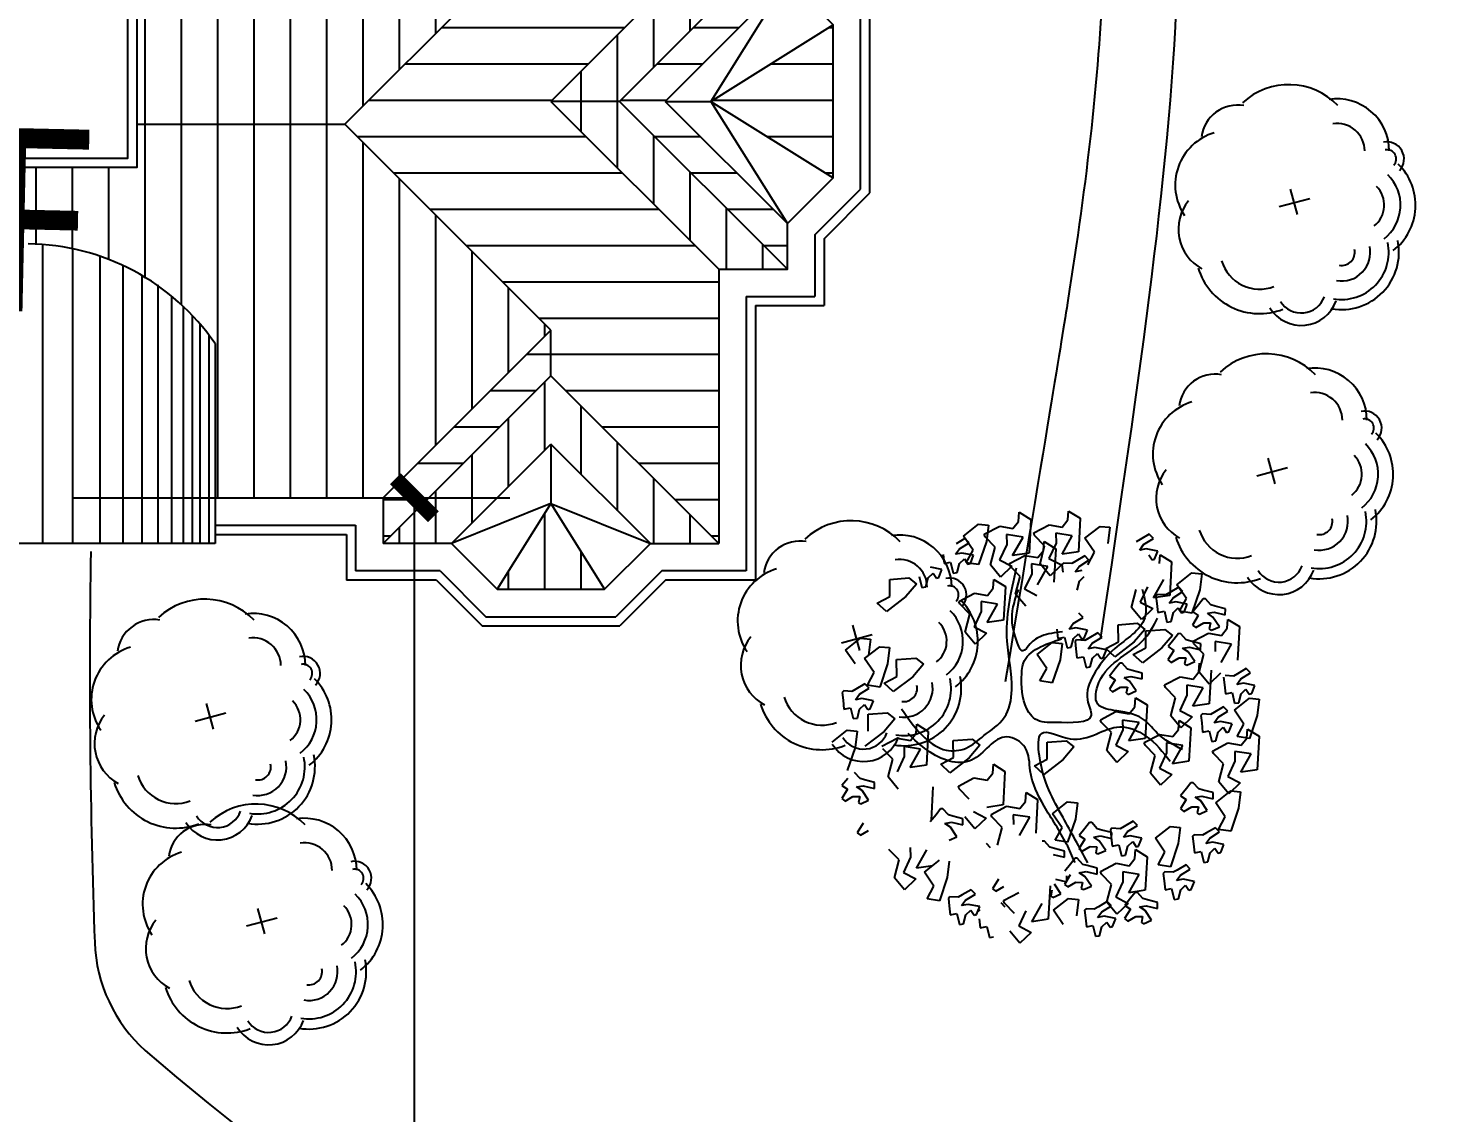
# Model space of a CAD drawing. Extents: x 225694 to 1397201, y -46174 to 794826.
# Drawn here: x 448213 to 466818, y 489736 to 503958 of the extents above; entities that cross this region are included whole.
import ezdxf
from ezdxf.enums import TextEntityAlignment as Align

# ---------------------------------------------------------------- set-up
doc = ezdxf.new("R2010")
doc.units = 0
doc.header["$LTSCALE"] = 0.5
doc.header["$MEASUREMENT"] = 0
for name, color, linetype in [('0-PD', 223, 'Continuous'), ('08-树', 73, 'Continuous'), ('KJ', 8, 'Continuous'), ('PUB_DIM', 3, 'Continuous'), ('ZJ', 7, 'Continuous'), ('屋顶', 135, 'Continuous'), ('树', 124, 'Continuous'), ('路', 40, 'Continuous')]:
    doc.layers.add(name, color=color, linetype=linetype)
doc.styles.add('DIM_FONT', font='SIMPLEX.shx', dxfattribs={"width": 0.8})
doc.styles.get("Standard").update_dxf_attribs({"font": 'rs.shx', "bigfont": 'hztxt.shx'})
doc.styles.add('等线体', font='')
doc.styles.get('等线体').set_extended_font_data('黑体')
doc.dimstyles.new('DIMN500', dxfattribs={"dimscale": 5, "dimtxt": 300, "dimasz": 100, "dimexe": 250, "dimexo": 300, "dimgap": 150, "dimtad": 1, "dimdec": 0, "dimzin": 0, "dimdsep": 46, "dimtxsty": 'DIM_FONT', "dimcen": 0.09, "dimclrt": 7, "dimazin": 2, "dimtfac": 1, "dimtdec": 0, "dimtix": 1, "dimtmove": 2, "dimatfit": 3, "dimfxl": 1, "dimtolj": 1, "dimtzin": 0, "dimarcsym": 0})
pattern_1 = [(0, (-2429662.5, -3656551.4), (0, 476.25), [])]
pattern_2 = [(90, (-2429662.5, -3656551.4), (-476.25, 3e-14), [])]

# ---------------------------------------------------------------- blocks, each defined once
blk = doc.blocks.new('银杏')
at = {"layer": '树', "color": 60}
for p, q in [((-750, 2732), (-811, 2624)), ((-681, 2712), (-750, 2732)), ((-746, 2592), (-681, 2712)), ((-621, 2729), (-503, 2841)), ((-520, 2694), (-621, 2729)), ((-503, 2841), (-123, 2715)), ((64, 2824), (2, 2789)), ((2, 2789), (35, 2670)), ((104, 2693), (64, 2824)), ((161, 2710), (155, 2630)), ((222, 2835), (161, 2710)), ((305, 2774), (222, 2835)), ((236, 2721), (305, 2744)), ((275, 2651), (236, 2721)), ((305, 2744), (305, 2774)), ((352, 2733), (392, 2843)), ((442, 2524), (352, 2733)), ((392, 2843), (574, 2770)), ((574, 2770), (816, 2609)), ((701, 2616), (819, 2727)), ((819, 2727), (1199, 2602)), ((-1267, 2458), (-1227, 2569)), ((-1227, 2569), (-1046, 2496)), ((-839, 2577), (-927, 2533)), ((-811, 2624), (-839, 2577)), ((-754, 2511), (-746, 2592)), ((-694, 2563), (-754, 2511)), ((-562, 2609), (-694, 2563)), ((-547, 2507), (-562, 2609)), ((-523, 2463), (-456, 2607)), ((-456, 2607), (-520, 2694)), ((-325, 2695), (-404, 2514)), ((-145, 2520), (-325, 2695)), ((48, 2617), (18, 2524)), ((35, 2670), (48, 2617)), ((155, 2630), (104, 2693)), ((227, 2471), (232, 2551)), ((232, 2551), (365, 2548)), ((371, 2597), (275, 2651)), ((365, 2548), (371, 2597)), ((633, 2591), (442, 2524)), ((756, 2473), (633, 2591)), ((802, 2581), (701, 2616)), ((816, 2609), (756, 2473)), ((866, 2494), (802, 2581)), ((997, 2582), (918, 2401)), ((1177, 2407), (997, 2582)), ((1199, 2602), (1177, 2407)), ((-1177, 2249), (-1267, 2458)), ((-1046, 2496), (-803, 2334)), ((-927, 2533), (-934, 2507)), ((-934, 2507), (-880, 2436)), ((-880, 2436), (-816, 2348)), ((-816, 2348), (-756, 2400)), ((-756, 2400), (-664, 2305)), ((-655, 2441), (-633, 2518)), ((-626, 2335), (-655, 2441)), ((-633, 2518), (-568, 2485)), ((-568, 2485), (-547, 2507)), ((-476, 2260), (-523, 2463)), ((-404, 2514), (-290, 2485)), ((-88, 2380), (292, 2255)), ((-25, 2480), (66, 2316)), ((31, 2500), (120, 2488)), ((120, 2488), (227, 2471)), ((434, 2445), (372, 2410)), ((372, 2410), (405, 2291)), ((474, 2314), (434, 2445)), ((592, 2456), (531, 2330)), ((675, 2395), (592, 2456)), ((675, 2364), (675, 2395)), ((799, 2350), (866, 2494)), ((918, 2401), (1032, 2372)), ((1032, 2372), (1185, 2243)), ((1185, 2243), (1297, 2367)), ((1297, 2367), (1388, 2203)), ((-1574, 2147), (-1456, 2259)), ((-1456, 2259), (-1076, 2134)), ((-987, 2316), (-1177, 2249)), ((-1078, 2297), (-1141, 2262)), ((-1141, 2262), (-1107, 2143)), ((-1039, 2166), (-1078, 2297)), ((-863, 2199), (-987, 2316)), ((-921, 2308), (-982, 2182)), ((-838, 2247), (-921, 2308)), ((-906, 2194), (-837, 2216)), ((-803, 2334), (-863, 2199)), ((-837, 2216), (-838, 2247)), ((-664, 2305), (-626, 2335)), ((-486, 2234), (-514, 2186)), ((-425, 2341), (-486, 2234)), ((-444, 2262), (-476, 2260)), ((-294, 2345), (-444, 2262)), ((-429, 2120), (-421, 2201)), ((-356, 2322), (-425, 2341)), ((-421, 2201), (-356, 2322)), ((-237, 2218), (-369, 2172)), ((-103, 2237), (-294, 2345)), ((-222, 2116), (-237, 2218)), ((-105, 2233), (-206, 2268)), ((-41, 2146), (-105, 2233)), ((66, 2316), (-103, 2237)), ((90, 2235), (11, 2053)), ((270, 2059), (90, 2235)), ((292, 2255), (270, 2059)), ((418, 2237), (388, 2144)), ((405, 2291), (418, 2237)), ((525, 2251), (474, 2314)), ((531, 2330), (525, 2251)), ((606, 2342), (675, 2364)), ((645, 2271), (606, 2342)), ((740, 2217), (645, 2271)), ((735, 2169), (740, 2217)), ((846, 2147), (799, 2350)), ((1028, 2232), (878, 2149)), ((1219, 2124), (1028, 2232)), ((1388, 2203), (1219, 2124)), ((1361, 2233), (1402, 2343)), ((1451, 2024), (1361, 2233)), ((1402, 2343), (1583, 2270)), ((1583, 2270), (1825, 2109)), ((-1622, 2132), (-1683, 2006)), ((-1539, 2071), (-1622, 2132)), ((-1608, 2018), (-1539, 2040)), ((-1473, 2112), (-1574, 2147)), ((-1539, 2040), (-1539, 2071)), ((-1098, 1938), (-1277, 2114)), ((-1094, 2089), (-1124, 1996)), ((-1107, 2143), (-1094, 2089)), ((-1076, 2134), (-1098, 1938)), ((-987, 2103), (-1039, 2166)), ((-982, 2182), (-987, 2103)), ((-867, 2123), (-906, 2194)), ((-772, 2069), (-867, 2123)), ((-777, 2020), (-772, 2069)), ((-700, 1973), (-606, 2042)), ((-601, 2142), (-609, 2116)), ((-609, 2116), (-555, 2045)), ((-606, 2042), (-495, 1881)), ((-514, 2186), (-601, 2142)), ((-555, 2045), (-491, 1957)), ((-369, 2172), (-429, 2120)), ((-330, 2050), (-308, 2127)), ((-300, 1944), (-330, 2050)), ((-308, 2127), (-243, 2094)), ((-243, 2094), (-222, 2116)), ((-108, 2002), (-41, 2146)), ((11, 2053), (125, 2025)), ((388, 2144), (401, 2121)), ((401, 2121), (489, 2109)), ((489, 2109), (597, 2092)), ((597, 2092), (602, 2171)), ((602, 2171), (735, 2169)), ((878, 2149), (846, 2147)), ((1327, 2027), (1267, 1919)), ((1396, 2007), (1327, 2027)), ((1642, 2091), (1451, 2024)), ((1766, 1974), (1642, 2091)), ((1825, 2109), (1766, 1974)), ((-1242, 1904), (-1089, 1775)), ((-1124, 1996), (-1111, 1973)), ((-1111, 1973), (-1023, 1961)), ((-1089, 1775), (-978, 1898)), ((-1023, 1961), (-915, 1944)), ((-978, 1898), (-887, 1735)), ((-915, 1944), (-910, 2023)), ((-910, 2023), (-777, 2020)), ((-742, 1749), (-700, 1973)), ((-495, 1881), (-383, 1612)), ((-491, 1957), (-431, 2010)), ((-431, 2010), (-339, 1914)), ((-339, 1914), (-300, 1944)), ((-61, 1799), (-108, 2002)), ((121, 1885), (-29, 1801)), ((312, 1777), (121, 1885)), ((125, 2025), (278, 1896)), ((278, 1896), (390, 2019)), ((390, 2019), (481, 1856)), ((394, 1857), (512, 1969)), ((512, 1969), (892, 1844)), ((1238, 1872), (1151, 1827)), ((1267, 1919), (1238, 1872)), ((1323, 1806), (1332, 1887)), ((1383, 1858), (1323, 1806)), ((1332, 1887), (1396, 2007)), ((1515, 1904), (1383, 1858)), ((1531, 1802), (1515, 1904)), ((1799, 1979), (1737, 1944)), ((1737, 1944), (1770, 1825)), ((1839, 1848), (1799, 1979)), ((1896, 1865), (1890, 1785)), ((2010, 1806), (1971, 1876)), ((-1056, 1656), (-1247, 1764)), ((-887, 1735), (-1056, 1656)), ((-854, 1675), (-759, 1744)), ((-759, 1744), (-649, 1583)), ((-546, 1699), (-742, 1749)), ((-508, 1533), (-546, 1699)), ((-29, 1801), (-61, 1799)), ((481, 1856), (312, 1777)), ((495, 1822), (394, 1857)), ((492, 1591), (559, 1735)), ((559, 1735), (495, 1822)), ((690, 1824), (611, 1642)), ((870, 1648), (690, 1824)), ((892, 1844), (870, 1648)), ((1151, 1827), (1144, 1802)), ((1144, 1802), (1198, 1731)), ((1198, 1731), (1262, 1643)), ((1262, 1643), (1322, 1695)), ((1322, 1695), (1413, 1600)), ((1423, 1736), (1445, 1813)), ((1452, 1630), (1423, 1736)), ((1445, 1813), (1510, 1780)), ((1510, 1780), (1531, 1802)), ((1783, 1772), (1753, 1679)), ((1770, 1825), (1783, 1772)), ((1890, 1785), (1839, 1848)), ((1962, 1626), (1967, 1706)), ((-895, 1451), (-854, 1675)), ((-649, 1583), (-537, 1314)), ((-383, 1612), (-508, 1533)), ((-267, 1578), (-328, 1471)), ((-199, 1559), (-267, 1578)), ((-263, 1438), (-199, 1559)), ((-4, 1424), (114, 1536)), ((114, 1536), (495, 1411)), ((539, 1388), (492, 1591)), ((611, 1642), (725, 1614)), ((725, 1614), (879, 1485)), ((879, 1485), (990, 1608)), ((990, 1608), (1081, 1444)), ((1413, 1600), (1452, 1630)), ((1584, 1431), (1625, 1541)), ((1625, 1541), (1806, 1469)), ((1753, 1679), (1766, 1655)), ((1766, 1655), (1855, 1643)), ((1855, 1643), (1962, 1626)), ((2135, 1527), (2072, 1493)), ((2175, 1397), (2135, 1527)), ((-699, 1401), (-895, 1451)), ((-661, 1235), (-699, 1401)), ((-444, 1379), (-451, 1353)), ((-451, 1353), (-397, 1282)), ((-357, 1423), (-444, 1379)), ((-328, 1471), (-357, 1423)), ((-271, 1357), (-263, 1438)), ((-212, 1409), (-271, 1357)), ((-80, 1455), (-212, 1409)), ((-172, 1287), (-150, 1364)), ((-150, 1364), (-85, 1332)), ((-85, 1332), (-64, 1353)), ((-64, 1353), (-80, 1455)), ((98, 1389), (-4, 1424)), ((162, 1302), (98, 1389)), ((293, 1390), (214, 1209)), ((472, 1215), (293, 1390)), ((495, 1411), (472, 1215)), ((571, 1390), (539, 1388)), ((721, 1474), (571, 1390)), ((912, 1366), (721, 1474)), ((1081, 1444), (912, 1366)), ((1674, 1222), (1584, 1431)), ((1806, 1469), (2048, 1307)), ((2072, 1493), (2106, 1374)), ((2106, 1374), (2119, 1320)), ((2226, 1333), (2175, 1397)), ((-803, 1227), (-866, 1192)), ((-866, 1192), (-833, 1073)), ((-764, 1096), (-803, 1227)), ((-646, 1238), (-707, 1112)), ((-537, 1314), (-661, 1235)), ((-563, 1177), (-646, 1238)), ((-397, 1282), (-333, 1194)), ((-333, 1194), (-273, 1247)), ((-273, 1247), (-181, 1151)), ((-143, 1181), (-172, 1287)), ((95, 1158), (162, 1302)), ((214, 1209), (328, 1180)), ((1865, 1289), (1674, 1222)), ((1989, 1172), (1865, 1289)), ((2048, 1307), (1989, 1172)), ((2119, 1320), (2089, 1227)), ((2089, 1227), (2102, 1203)), ((2102, 1203), (2190, 1191)), ((2190, 1191), (2298, 1175)), ((2298, 1175), (2303, 1254)), ((-1088, 1069), (-1150, 1034)), ((-1048, 938), (-1088, 1069)), ((-930, 1080), (-991, 954)), ((-847, 1019), (-930, 1080)), ((-819, 1019), (-849, 926)), ((-847, 989), (-847, 1019)), ((-833, 1073), (-819, 1019)), ((-712, 1033), (-764, 1096)), ((-707, 1112), (-712, 1033)), ((-631, 1124), (-563, 1146)), ((-592, 1053), (-631, 1124)), ((-497, 999), (-592, 1053)), ((-563, 1146), (-563, 1177)), ((-181, 1151), (-143, 1181)), ((142, 955), (95, 1158)), ((324, 1041), (173, 957)), ((514, 933), (324, 1041)), ((328, 1180), (481, 1052)), ((481, 1052), (593, 1175)), ((593, 1175), (684, 1011)), ((1472, 1054), (1409, 1019)), ((1409, 1019), (1442, 900)), ((1511, 923), (1472, 1054)), ((1629, 1065), (1568, 939)), ((1712, 1004), (1629, 1065)), ((1743, 958), (1861, 1070)), ((-997, 875), (-1048, 938)), ((-991, 954), (-997, 875)), ((-916, 966), (-847, 989)), ((-877, 895), (-916, 966)), ((-782, 841), (-877, 895)), ((-849, 926), (-837, 903)), ((-837, 903), (-748, 891)), ((-748, 891), (-641, 874)), ((-641, 874), (-635, 953)), ((-635, 953), (-503, 951)), ((-503, 951), (-497, 999)), ((173, 957), (142, 955)), ((684, 1011), (514, 933)), ((1456, 846), (1425, 753)), ((1442, 900), (1456, 846)), ((1563, 860), (1511, 923)), ((1568, 939), (1563, 860)), ((1643, 951), (1712, 974)), ((1682, 880), (1643, 951)), ((1778, 826), (1682, 880)), ((1712, 974), (1712, 1004)), ((1844, 923), (1743, 958)), ((1909, 836), (1844, 923)), ((-925, 716), (-920, 796)), ((-920, 796), (-787, 793)), ((-895, 637), (-854, 748)), ((-854, 748), (-673, 675)), ((-787, 793), (-782, 841)), ((1474, 738), (1414, 630)), ((1425, 753), (1438, 730)), ((1438, 730), (1527, 718)), ((1543, 718), (1474, 738)), ((1479, 598), (1543, 718)), ((1527, 718), (1634, 701)), ((1634, 701), (1639, 781)), ((1639, 781), (1772, 778)), ((1772, 778), (1778, 826)), ((-805, 428), (-895, 637)), ((-673, 675), (-430, 513)), ((-430, 513), (-490, 378)), ((278, 496), (373, 566)), ((373, 566), (483, 404)), ((1298, 538), (1291, 513)), ((1385, 583), (1298, 538)), ((1414, 630), (1385, 583)), ((-614, 495), (-805, 428)), ((-490, 378), (-614, 495)), ((237, 272), (278, 496)), ((483, 404), (596, 135)), ((986, 324), (1026, 434)), ((433, 222), (237, 272)), ((471, 56), (433, 222)), ((596, 135), (471, 56))]:
    blk.add_line(p, q, dxfattribs=at)
at = {"layer": '树'}
for p, q in [((-1779, 2121), (-1842, 2086)), ((-1842, 2086), (-1809, 1967)), ((-1740, 1990), (-1779, 2121)), ((-1809, 1967), (-1796, 1913)), ((-1688, 1927), (-1740, 1990)), ((-1683, 2006), (-1688, 1927)), ((1957, 1990), (1896, 1865)), ((2040, 1929), (1957, 1990)), ((1971, 1876), (2040, 1899)), ((2040, 1899), (2040, 1929)), ((1967, 1706), (2100, 1703)), ((2105, 1752), (2010, 1806)), ((2100, 1703), (2105, 1752)), ((-2083, 1544), (-2043, 1655)), ((-1993, 1335), (-2083, 1544)), ((-2043, 1655), (-1862, 1582)), ((2292, 1538), (2231, 1413)), ((2375, 1477), (2292, 1538)), ((-1803, 1402), (-1993, 1335)), ((-1679, 1285), (-1803, 1402)), ((2231, 1413), (2226, 1333)), ((2307, 1424), (2376, 1447)), ((2346, 1354), (2307, 1424)), ((2441, 1300), (2346, 1354)), ((2376, 1447), (2375, 1477)), ((-2357, 1231), (-2239, 1343)), ((-2256, 1196), (-2357, 1231)), ((-2192, 1109), (-2256, 1196)), ((-2239, 1343), (-1859, 1218)), ((-2061, 1197), (-2140, 1016)), ((-1881, 1022), (-2061, 1197)), ((-1859, 1218), (-1881, 1022)), ((-1728, 1313), (-1791, 1278)), ((-1791, 1278), (-1757, 1159)), ((-1688, 1182), (-1728, 1313)), ((-1632, 1198), (-1637, 1119)), ((-1517, 1139), (-1556, 1210)), ((2303, 1254), (2436, 1251)), ((2436, 1251), (2441, 1300)), ((-2259, 965), (-2192, 1109)), ((-2140, 1016), (-2026, 987)), ((-1744, 1105), (-1774, 1012)), ((-1757, 1159), (-1744, 1105)), ((-1637, 1119), (-1688, 1182)), ((-1422, 1085), (-1517, 1139)), ((1861, 1070), (2241, 945)), ((2418, 1049), (2357, 941)), ((2487, 1029), (2418, 1049)), ((2422, 909), (2487, 1029)), ((-2212, 762), (-2259, 965)), ((-2030, 848), (-2180, 764)), ((-2080, 857), (-1962, 968)), ((-1979, 821), (-2080, 857)), ((-1839, 740), (-2030, 848)), ((-2026, 987), (-1873, 859)), ((-1962, 968), (-1582, 843)), ((-1873, 859), (-1761, 982)), ((-1774, 1012), (-1761, 989)), ((-1761, 989), (-1673, 977)), ((-1761, 982), (-1670, 818)), ((2040, 924), (1960, 743)), ((2219, 749), (2040, 924)), ((2241, 945), (2219, 749)), ((2242, 849), (2234, 823)), ((2329, 894), (2242, 849)), ((2357, 941), (2329, 894)), ((2414, 827), (2422, 909)), ((2474, 880), (2414, 827)), ((2606, 925), (2474, 880)), ((2621, 824), (2606, 925)), ((-2494, 659), (-2376, 771)), ((-2376, 771), (-1995, 646)), ((-2180, 764), (-2212, 762)), ((-1982, 590), (-1915, 735)), ((-1915, 735), (-1979, 821)), ((-1784, 823), (-1863, 641)), ((-1670, 818), (-1839, 740)), ((-1604, 647), (-1784, 823)), ((-1032, 733), (-925, 716)), ((1841, 692), (1909, 836)), ((1888, 489), (1841, 692)), ((1960, 743), (2075, 715)), ((2075, 715), (2228, 586)), ((2228, 586), (2339, 709)), ((2234, 823), (2288, 752)), ((2288, 752), (2352, 665)), ((2339, 709), (2430, 545)), ((2352, 665), (2412, 717)), ((2412, 717), (2504, 621)), ((2513, 757), (2535, 834)), ((2542, 652), (2513, 757)), ((2535, 834), (2600, 802)), ((2600, 802), (2621, 824)), ((-2392, 624), (-2494, 659)), ((-2328, 537), (-2392, 624)), ((-2197, 626), (-2276, 444)), ((-2018, 450), (-2197, 626)), ((-1995, 646), (-2018, 450)), ((-1935, 388), (-1982, 590)), ((-1863, 641), (-1749, 613)), ((-1749, 613), (-1596, 484)), ((-1596, 484), (-1484, 607)), ((1291, 513), (1345, 441)), ((1471, 517), (1479, 598)), ((1530, 569), (1471, 517)), ((1662, 614), (1530, 569)), ((1570, 446), (1592, 524)), ((1592, 524), (1657, 491)), ((1657, 491), (1678, 513)), ((1678, 513), (1662, 614)), ((2070, 575), (1920, 491)), ((2261, 467), (2070, 575)), ((2318, 508), (2255, 474)), ((2430, 545), (2261, 467)), ((2357, 378), (2318, 508)), ((2475, 519), (2414, 394)), ((2558, 458), (2475, 519)), ((2504, 621), (2542, 652)), ((-2276, 444), (-2162, 416)), ((-2162, 416), (-2009, 287)), ((-2009, 287), (-1897, 410)), ((-1903, 390), (-1935, 388)), ((-1753, 473), (-1903, 390)), ((-1897, 410), (-1806, 246)), ((-1562, 365), (-1753, 473)), ((-1393, 444), (-1562, 365)), ((1026, 434), (1207, 361)), ((1207, 361), (1450, 200)), ((1345, 441), (1409, 354)), ((1409, 354), (1469, 406)), ((1469, 406), (1560, 310)), ((1560, 310), (1599, 341)), ((1599, 341), (1570, 446)), ((1779, 354), (1751, 307)), ((1840, 462), (1779, 354)), ((1909, 442), (1840, 462)), ((1844, 322), (1909, 442)), ((1920, 491), (1888, 489)), ((2028, 339), (1896, 293)), ((2043, 237), (2028, 339)), ((2255, 474), (2288, 355)), ((2288, 355), (2302, 301)), ((2409, 314), (2357, 378)), ((2414, 394), (2409, 314)), ((2490, 405), (2558, 428)), ((2529, 335), (2490, 405)), ((2558, 428), (2558, 458)), ((-1976, 168), (-2166, 276)), ((-1806, 246), (-1976, 168)), ((-1801, 161), (-1683, 273)), ((-1683, 273), (-1302, 148)), ((1075, 115), (986, 324)), ((1266, 182), (1075, 115)), ((1390, 65), (1266, 182)), ((1450, 200), (1390, 65)), ((1663, 263), (1656, 237)), ((1656, 237), (1710, 166)), ((1751, 307), (1663, 263)), ((1836, 241), (1844, 322)), ((1896, 293), (1836, 241)), ((1935, 171), (1957, 248)), ((1964, 65), (1935, 171)), ((1957, 248), (2022, 215)), ((2022, 215), (2043, 237)), ((2302, 301), (2271, 208)), ((2271, 208), (2284, 184)), ((2284, 184), (2373, 173)), ((2373, 173), (2480, 156)), ((2480, 156), (2486, 235)), ((2486, 235), (2618, 232)), ((2624, 281), (2529, 335)), ((2618, 232), (2624, 281)), ((-1700, 126), (-1801, 161)), ((-1703, -105), (-1635, 39)), ((-1635, 39), (-1700, 126)), ((-1504, 128), (-1584, -54)), ((-1325, -48), (-1504, 128)), ((-1302, 148), (-1325, -48)), ((1481, 30), (1453, -18)), ((1542, 137), (1481, 30)), ((1611, 118), (1542, 137)), ((1546, -3), (1611, 118)), ((1710, 166), (1774, 78)), ((1834, 130), (1926, 35)), ((1904, 68), (1835, 87)), ((1839, -53), (1904, 68)), ((1926, 35), (1964, 65)), ((2100, 39), (2141, 149)), ((2190, -170), (2100, 39)), ((2141, 149), (2322, 76)), ((-2057, -91), (-2057, -60)), ((-1655, -308), (-1703, -105)), ((-1584, -54), (-1469, -82)), ((-1469, -82), (-1316, -211)), ((-1316, -211), (-1204, -88)), ((-1204, -88), (-1114, -251)), ((749, -124), (867, -13)), ((851, -160), (749, -124)), ((915, -246), (851, -160)), ((867, -13), (1248, -138)), ((1046, -158), (967, -340)), ((1225, -334), (1046, -158)), ((1365, -62), (1358, -88)), ((1453, -18), (1365, -62)), ((2023, -36), (1891, -81)), ((1896, -135), (2277, -260)), ((1953, -127), (2017, -159)), ((2017, -159), (2039, -138)), ((2039, -138), (2023, -36)), ((2381, -103), (2190, -170)), ((-1624, -306), (-1655, -308)), ((-1474, -222), (-1624, -306)), ((-1283, -330), (-1474, -222)), ((-1114, -251), (-1283, -330)), ((325, -413), (443, -302)), ((443, -302), (823, -427)), ((848, -391), (915, -246)), ((2254, -456), (2075, -280)), ((2277, -260), (2254, -456)), ((426, -448), (325, -413)), ((490, -535), (426, -448)), ((823, -427), (801, -622)), ((895, -593), (848, -391)), ((967, -340), (1081, -368)), ((2110, -490), (2263, -619)), ((2263, -619), (2375, -496)), ((2375, -496), (2466, -659)), ((423, -679), (490, -535)), ((809, -786), (921, -662)), ((926, -591), (895, -593)), ((921, -662), (1012, -826)), ((1077, -508), (926, -591)), ((1267, -616), (1077, -508)), ((1792, -774), (1763, -669)), ((1924, -715), (1877, -513)), ((2106, -630), (1955, -713)), ((2466, -659), (2296, -738)), ((652, -797), (502, -880)), ((1012, -826), (843, -905)), ((1277, -702), (1214, -737)), ((1662, -709), (1754, -805)), ((1754, -805), (1792, -774)), ((1955, -713), (1924, -715)), ((2004, -715), (1942, -750)), ((-1177, -1203), (-1135, -979)), ((-1135, -979), (-1041, -910)), ((-1041, -910), (-930, -1071)), ((860, -932), (799, -1040)), ((928, -952), (860, -932)), ((864, -1072), (928, -952)), ((1920, -1008), (1859, -1134)), ((2003, -1069), (1920, -1008)), ((2167, -1068), (2172, -988)), ((2172, -988), (2305, -991)), ((2305, -991), (2311, -942)), ((770, -1087), (683, -1132)), ((799, -1040), (770, -1087)), ((856, -1153), (864, -1072)), ((915, -1101), (856, -1153)), ((1047, -1055), (915, -1101)), ((1063, -1157), (1047, -1055)), ((1762, -1019), (1700, -1054)), ((1700, -1054), (1733, -1173)), ((1733, -1173), (1746, -1227)), ((1802, -1150), (1762, -1019)), ((1853, -1213), (1802, -1150)), ((1859, -1134), (1853, -1213)), ((1934, -1122), (2003, -1100)), ((1973, -1193), (1934, -1122)), ((1958, -1015), (1971, -1039)), ((2003, -1100), (2003, -1069)), ((2060, -1051), (2167, -1068)), ((1354, -1538), (1264, -1328)), ((1305, -1218), (1486, -1291)), ((1746, -1227), (1716, -1320)), ((1930, -1293), (2063, -1295)), ((2068, -1247), (1973, -1193)), ((2063, -1295), (2068, -1247)), ((1025, -1624), (1139, -1652))]:
    blk.add_line(p, q, dxfattribs=at)
at = {"layer": '树', "color": 76}
for p, q in [((-2395, 393), (-2328, 537)), ((-2348, 190), (-2395, 393)), ((-2481, 154), (-2441, 265)), ((-2441, 265), (-2260, 192)), ((-2316, 192), (-2348, 190)), ((-2166, 276), (-2316, 192)), ((-2260, 192), (-2017, 30)), ((-2391, -55), (-2481, 154)), ((-2201, 12), (-2391, -55)), ((-2077, -105), (-2201, 12)), ((-2140, 1), (-2201, -125)), ((-2057, -60), (-2140, 1)), ((-2017, 30), (-2077, -105)), ((-2298, -10), (-2360, -45)), ((-2360, -45), (-2327, -164)), ((-2258, -141), (-2298, -10)), ((-2207, -204), (-2258, -141)), ((-2201, -125), (-2207, -204)), ((-2126, -113), (-2057, -91)), ((-2087, -184), (-2126, -113)), ((-2135, -363), (-2130, -284)), ((-2130, -284), (-1997, -286)), ((-1992, -238), (-2087, -184)), ((-1997, -286), (-1992, -238)), ((-2243, -346), (-2135, -363)), ((-2073, -405), (-2134, -530)), ((-1990, -466), (-2073, -405)), ((-2059, -519), (-1990, -496)), ((-1990, -496), (-1990, -466)), ((-2020, -589), (-2059, -519)), ((-1924, -643), (-2020, -589)), ((-1930, -692), (-1924, -643)), ((-71, -802), (-29, -578)), ((-29, -578), (65, -509)), ((65, -509), (176, -670)), ((176, -670), (288, -939)), ((-2120, -1035), (-2079, -811)), ((-2079, -811), (-1984, -742)), ((-2063, -689), (-1930, -692)), ((-1984, -742), (-1874, -903)), ((125, -852), (-71, -802)), ((470, -882), (423, -679)), ((-1874, -903), (-1761, -1172)), ((163, -1018), (125, -852)), ((288, -939), (163, -1018)), ((502, -880), (470, -882)), ((-1924, -1086), (-2120, -1035)), ((-1886, -1252), (-1924, -1086)), ((-1761, -1172), (-1886, -1252)), ((-930, -1071), (-818, -1340)), ((-371, -1171), (-253, -1060)), ((-269, -1206), (-371, -1171)), ((-253, -1060), (128, -1185)), ((397, -1177), (778, -1302)), ((683, -1132), (676, -1157)), ((676, -1157), (730, -1228)), ((-1376, -1358), (-1336, -1248)), ((-1336, -1248), (-1155, -1321)), ((-981, -1253), (-1177, -1203)), ((-1155, -1321), (-912, -1483)), ((-943, -1419), (-981, -1253)), ((-818, -1340), (-943, -1419)), ((-272, -1437), (-205, -1293)), ((-205, -1293), (-269, -1206)), ((-74, -1205), (-153, -1386)), ((105, -1380), (-74, -1205)), ((128, -1185), (105, -1380)), ((730, -1228), (794, -1316)), ((1486, -1291), (1729, -1453)), ((1716, -1320), (1729, -1343)), ((1729, -1343), (1818, -1355)), ((1925, -1372), (1930, -1293)), ((-1534, -1552), (-1494, -1442)), ((-1494, -1442), (-1313, -1515)), ((-1286, -1568), (-1376, -1358)), ((-1096, -1501), (-1286, -1568)), ((-972, -1618), (-1096, -1501)), ((-912, -1483), (-972, -1618)), ((-635, -1700), (-594, -1476)), ((-594, -1476), (-499, -1407)), ((-499, -1407), (-389, -1568)), ((-225, -1640), (-272, -1437)), ((-153, -1386), (-39, -1415)), ((-39, -1415), (114, -1544)), ((1284, -1618), (1105, -1443)), ((1306, -1422), (1284, -1618)), ((1545, -1471), (1354, -1538)), ((1669, -1588), (1545, -1471)), ((1729, -1453), (1669, -1588)), ((1818, -1355), (1925, -1372)), ((-1444, -1762), (-1534, -1552)), ((-931, -1608), (-994, -1643)), ((-994, -1643), (-961, -1762)), ((-892, -1739), (-931, -1608)), ((-774, -1597), (-835, -1722)), ((-691, -1658), (-774, -1597)), ((-759, -1711), (-691, -1688)), ((-691, -1688), (-691, -1658)), ((-389, -1568), (-277, -1837)), ((-43, -1555), (-194, -1638)), ((147, -1663), (-43, -1555)), ((317, -1584), (147, -1663)), ((1139, -1652), (1293, -1781)), ((1293, -1781), (1404, -1658)), ((1404, -1658), (1495, -1822)), ((-1254, -1695), (-1444, -1762)), ((-947, -1815), (-978, -1908)), ((-961, -1762), (-947, -1815)), ((-840, -1802), (-892, -1739)), ((-835, -1722), (-840, -1802)), ((-720, -1781), (-759, -1711)), ((-625, -1835), (-720, -1781)), ((-439, -1750), (-635, -1700)), ((-631, -1884), (-625, -1835)), ((168, -1835), (108, -1943)), ((237, -1855), (168, -1835)), ((173, -1975), (237, -1855)), ((1135, -1792), (985, -1876)), ((1326, -1900), (1135, -1792)), ((1495, -1822), (1326, -1900)), ((-978, -1908), (-965, -1932)), ((-965, -1932), (-876, -1944)), ((-876, -1944), (-769, -1961)), ((-769, -1961), (-763, -1881)), ((-763, -1881), (-631, -1884)), ((-515, -1988), (-475, -1878)), ((-425, -2197), (-515, -1988)), ((-475, -1878), (-293, -1951)), ((-293, -1951), (-51, -2112)), ((79, -1990), (-8, -2035)), ((108, -1943), (79, -1990)), ((164, -2056), (173, -1975)), ((224, -2004), (164, -2056)), ((356, -1958), (224, -2004)), ((372, -2060), (356, -1958)), ((39, -2131), (103, -2219)), ((103, -2219), (162, -2167)), ((162, -2167), (254, -2263)), ((263, -2126), (286, -2049)), ((293, -2232), (263, -2126)), ((286, -2049), (350, -2082)), ((350, -2082), (372, -2060)), ((603, -2092), (695, -2188)), ((695, -2188), (733, -2158)), ((733, -2158), (704, -2052)), ((254, -2263), (293, -2232))]:
    blk.add_line(p, q, dxfattribs=at)
at = {"layer": '树', "color": 60, "linetype": 'Continuous'}
blk.add_open_spline([(735, 1805), (654, 1716), (527, 1577), (229, 1460), (107, 1223), (-20, 901), (-514, 1134), (-522, 1619), (-782, 1860), (-851, 1924)], degree=3, knots=[0, 0, 0, 0, 358.309745, 559.724306, 920.068021, 1160.301928, 1416.92524, 2182.832789, 2459.824468, 2459.824468, 2459.824468, 2459.824468], dxfattribs=at)
at = {"layer": '树', "color": 36, "linetype": 'Continuous'}
for points, knots in [([(-1232, 1836), (-1106, 1834), (-795, 1830), (-672, 1340), (-429, 1030), (-183, 833), (193, 920), (39, 471), (-14, 226), (-256, 101), (-497, 150), (-880, 265), (-896, 547), (-908, 755)], [0, 0, 0, 0, 344.006792, 854.778332, 1261.454442, 1563.349745, 1749.920345, 2178.552796, 2428.387806, 2535.812858, 2945.81414, 3136.734295, 3671.676796, 3671.676796, 3671.676796, 3671.676796]), ([(1747, 369), (1545, 320), (1081, 208), (611, 84), (-11, 210), (434, 640), (169, 1079), (477, 1476), (706, 1574), (833, 1629)], [0, 0, 0, 0, 612.426602, 1400.624643, 1667.264022, 2013.862052, 2622.142616, 2952.458879, 3368.715072, 3368.715072, 3368.715072, 3368.715072]), ([(-988, 788), (-999, 701), (-1017, 559), (-972, 397), (-838, 254), (-1155, 212), (-1368, 253), (-1547, 372), (-1609, 412)], [0, 0, 0, 0, 253.476309, 416.933891, 537.865082, 674.806361, 1085.935509, 1302.568782, 1302.568782, 1302.568782, 1302.568782]), ([(-597, -1300), (-458, -1251), (-226, -1169), (37, -947), (81, -663), (-50, -419), (-146, -112), (-550, 86), (-1157, 88), (-1598, 317), (-1863, 456)], [0, 0, 0, 0, 444.941016, 738.226411, 977.38917, 1235.861111, 1558.613694, 1901.923017, 2485.057294, 3364.07932, 3364.07932, 3364.07932, 3364.07932]), ([(1706, 223), (1626, 211), (1372, 174), (990, 35), (571, -45), (236, 60), (-80, -245), (366, -658), (33, -1108), (-204, -1248), (-291, -1299)], [0, 0, 0, 0, 242.089077, 766.469692, 1217.889039, 1501.20257, 1752.063956, 2258.031919, 2790.693022, 3100.692203, 3100.692203, 3100.692203, 3100.692203])]:
    blk.add_open_spline(points, degree=3, knots=knots, dxfattribs=at)
at = {"layer": '树', "color": 60, "width": 0.8, "flags": 9}
for tag, p in [('YSIZE', (6, 269)), ('XSIZE', (17, 276))]:
    blk.add_attdef(tag, p, '', height=1.04, rotation=299.0215, dxfattribs=at)
blk = doc.blocks.new('EZHANGQIU')
at = {"layer": '树', "color": 0, "xscale": 1.1016, "yscale": 1.1016, "zscale": 1.1016}
blk.add_blockref('银杏', (-203, -426), dxfattribs=at)
blk = doc.blocks.new('桂花')
at = {"layer": '08-树', "linetype": 'ByBlock'}
for p, q in [((-149, -187), (-149, 195)), ((0, 0), (-316, 0))]:
    blk.add_line(p, q, dxfattribs=at)
for centre, radius, start, end in [((-367, 1210), 204, 31.9374, 177.2865), ((79, 732), 688, 22.6842, 120.5814), ((-612, 656), 626, 75.2533, 173.8893), ((-367, 1210), 110, 31.9374, 177.2865), ((79, 732), 509, 22.6842, 120.5814), ((79, 732), 314, 22.6842, 120.5814), ((574, 395), 687, 335.0514, 87.0482), ((-612, 656), 332, 75.2533, 173.8893), ((574, 395), 565, 335.0514, 87.0482), ((-743, 93), 815, 118.8409, 207.9925), ((574, 395), 344, 335.0514, 87.0482), ((574, 395), 158, 335.0514, 87.0482), ((868, -183), 443, 286.7742, 55.2785), ((868, -183), 294, 286.7742, 55.2785), ((-1031, -465), 437, 155.3763, 247.6372), ((287, -545), 475, 271.8981, 6.291), ((287, -545), 769, 271.8981, 6.291), ((-552, -692), 652, 181.4394, 289.2262), ((-59, -897), 543, 216.0983, 316.3439)]:
    blk.add_arc(centre, radius, start, end, dxfattribs=at)
blk = doc.blocks.new('GUIHUA')
at = {"layer": '树', "linetype": 'ByBlock', "xscale": 1.0944, "yscale": 1.0944, "zscale": 1.0944}
blk.add_blockref('桂花', (169, -8), dxfattribs=at)
blk = doc.blocks.new('WD-2')
at = {"layer": 'KJ', "linetype": 'Continuous'}
h = blk.add_hatch(dxfattribs=at)
h.set_pattern_fill('LINE,_O', color=256, scale=150, angle=90)
h.set_pattern_definition(pattern_2)
h.paths.add_polyline_path([(32734, 12380), (31326, 12380), (32030, 11359)])
h.paths.add_polyline_path([(25034, 12080), (23626, 12080), (24330, 11059)])
h.paths.add_polyline_path([(12330, 11059), (13034, 12080), (11626, 12080)])
h.paths.add_polyline_path([(5334, 12380), (3926, 12380), (4630, 11359)])
h.paths.add_polyline_path([(3384, -120), (2680, 1006), (1976, -120)])
h.paths.add_polyline_path([(34684, -120), (33980, 1006), (33276, -120)])
h = blk.add_hatch(dxfattribs=at)
h.set_pattern_fill('LINE,_O', color=256, scale=150)
h.set_pattern_definition(pattern_1)
h.paths.add_polyline_path([(5380, 5980), (3430, 7930), (3430, 8830), (480, 11780), (480, 8480), (2680, 6280), (480, 4080), (480, 480), (2680, 2680), (2680, 3280)])
h.paths.add_polyline_path([(1780, 6280), (-420, 8480), (-420, 7884), (1184, 6280), (-420, 4676), (-420, 4080)])
h.paths.add_polyline_path([(33980, 6280), (36180, 8480), (36180, 11780), (33230, 8830), (33230, 7930), (31280, 5980), (33980, 3280), (33980, 2680), (36180, 480), (36180, 4080)])
h.paths.add_polyline_path([(30280, 11780), (30280, 10880), (33230, 7930), (33230, 8830)])
h.paths.add_polyline_path([(6380, 10880), (6380, 11780), (3430, 8830), (3430, 7930)])
h.paths.add_polyline_path([(35476, 6280), (37080, 7884), (37080, 8480), (34880, 6280), (37080, 4080), (37080, 4676)])
h.paths.add_polyline_path([(2680, 3280), (2680, 2680), (4880, 480), (4880, 1080)], flags=16)
h.paths.add_polyline_path([(33980, 2680), (33980, 3280), (31780, 1080), (31780, 480)], flags=16)
h = blk.add_hatch(dxfattribs=at)
h.set_pattern_fill('LINE,_O', color=256, scale=150, angle=90)
h.set_pattern_definition(pattern_2)
h.paths.add_polyline_path([(3326, 11780), (480, 11780), (3430, 8830), (6380, 11780), (5934, 11780), (4630, 10476)])
h.paths.add_polyline_path([(8110, 10580), (8480, 10580), (8480, 10880), (6380, 10880), (3430, 7930), (5380, 5980), (8110, 5980)])
h.paths.add_polyline_path([(31280, 5980), (28550, 5980), (28550, 5410), (25710, 5410), (25710, 5980), (18330, 5980), (10950, 5980), (10950, 5410), (8110, 5410), (8110, 5980), (5380, 5980), (2680, 3280), (4880, 1080), (7083, 1080), (7083, 3103, -0.244186), (9533, 4410, -0.244186), (11983, 3103), (11983, 1080), (14480, 1080), (14480, 4510), (18330, 4510), (22180, 4510), (22180, 1080), (24677, 1080), (24677, 3103, -0.244186), (27127, 4410, -0.244186), (29577, 3103), (29577, 1080), (31780, 1080), (33980, 3280)])
h.paths.add_polyline_path([(2680, 2680), (480, 480), (1376, 480), (2680, 1784), (3984, 480), (4880, 480)])
h.paths.add_polyline_path([(33980, 2680), (31780, 480), (32676, 480), (33980, 1784), (35284, 480), (36180, 480)])
h.paths.add_polyline_path([(36180, 11780), (33334, 11780), (32030, 10476), (30726, 11780), (30280, 11780), (33230, 8830)])
h.paths.add_polyline_path([(30280, 10880), (28180, 10880), (28180, 10580), (28550, 10580), (28550, 5980), (31280, 5980), (33230, 7930)])
h.paths.add_polyline_path([(25710, 10510), (24330, 9130), (22580, 10880), (22580, 8480), (20590, 8480, -0.094946), (19397, 6866, -0.180763), (18330, 6494, -0.180763), (17263, 6866, -0.094946), (16070, 8480), (14080, 8480), (14080, 10880), (12330, 9130), (10950, 10510), (10950, 5980), (18330, 5980), (25710, 5980)])
h = blk.add_hatch(dxfattribs=at)
h.set_pattern_fill('LINE,_O', color=256, scale=150, angle=90)
h.set_pattern_definition(pattern_2)
h.paths.add_polyline_path([(480, 8480), (-420, 8480), (1780, 6280), (2680, 6280)])
h.paths.add_polyline_path([(2680, 6280), (1780, 6280), (-420, 4080), (480, 4080)])
h.paths.add_polyline_path([(34880, 6280), (33980, 6280), (36180, 4080), (37080, 4080)])
h.paths.add_polyline_path([(37080, 8480), (36180, 8480), (33980, 6280), (34880, 6280)])
h = blk.add_hatch(dxfattribs=at)
h.set_pattern_fill('LINE,_O', color=256, scale=150)
h.set_pattern_definition(pattern_1)
h.paths.add_polyline_path([(37680, 7284), (36076, 6280), (37680, 5276)])
for p, q in [((27317, 4402), (27317, 480)), ((27707, 4347), (27707, 480)), ((28067, 4249), (28067, 480)), ((28367, 4128), (28367, 480)), ((28617, 3997), (28617, 480)), ((28827, 3874), (28827, 480)), ((29007, 3725), (29007, 480)), ((29157, 3593), (29157, 480)), ((29277, 3473), (29277, 480)), ((29377, 3363), (29377, 480)), ((29497, 3214), (29497, 480))]:
    blk.add_line(p, q, dxfattribs=at)
at = {"layer": '屋顶'}
for p, q in [((33980, 6280), (36180, 8480)), ((34880, 6280), (37080, 8480)), ((33230, 7930), (31280, 5980)), ((35476, 6280), (37080, 7884)), ((37080, 7884), (36076, 6280)), ((38160, 5078), (38160, 7482)), ((36076, 6280), (37680, 7284)), ((38040, 5127), (38040, 7433)), ((33980, 6280), (36180, 4080)), ((34880, 6280), (33980, 6280)), ((34880, 6280), (37080, 4080)), ((35476, 6280), (36076, 6280)), ((35476, 6280), (37080, 4676)), ((36076, 6280), (37680, 5276)), ((36076, 6280), (37080, 4676)), ((28550, 5980), (31280, 5980)), ((33980, 3280), (31280, 5980)), ((37440, 4527), (38040, 5127)), ((37560, 4478), (38160, 5078)), ((37440, 4527), (37440, 3720)), ((37560, 4478), (37560, 3600)), ((36180, 4080), (36180, 480)), ((36540, 3720), (36540, 120)), ((36540, 3720), (37440, 3720)), ((36660, 3600), (36660, 0)), ((36660, 3600), (37560, 3600)), ((31780, 1080), (33980, 3280)), ((33980, 2680), (33980, 3280)), ((29577, 3103), (29577, 480)), ((29577, 3103), (29577, 480)), ((31780, 480), (33980, 2680)), ((36180, 480), (33980, 2680)), ((32676, 480), (33980, 1784)), ((35284, 480), (33980, 1784)), ((33980, 1784), (33980, 1006)), ((29577, 1080), (31780, 1080)), ((31780, 1080), (31780, 480)), ((33980, 1006), (32676, 480)), ((33980, 1006), (33276, -120)), ((33980, 1006), (35284, 480)), ((33980, 1006), (34684, -120)), ((29577, 720), (31420, 720)), ((29577, 600), (31300, 600)), ((31300, 600), (31300, 0)), ((31420, 720), (31420, 120)), ((29577, 480), (24677, 480)), ((29577, 480), (24677, 480)), ((32676, 480), (31780, 480)), ((32676, 480), (33276, -120)), ((34684, -120), (35284, 480)), ((35284, 480), (36180, 480)), ((32478, 0), (31300, 0)), ((32527, 120), (31420, 120)), ((32478, 0), (33078, -600)), ((32527, 120), (33127, -480)), ((35433, 120), (34833, -480)), ((35482, 0), (34882, -600)), ((36540, 120), (35433, 120)), ((36660, 0), (35482, 0)), ((33276, -120), (34684, -120)), ((33127, -480), (34833, -480)), ((33078, -600), (34882, -600))]:
    blk.add_line(p, q, dxfattribs=at)
for points in [[(25710, 10580), (28550, 10580), (28550, 5410), (25710, 5410)], [(25830, 10460), (28430, 10460), (28430, 5530), (25830, 5530)]]:
    blk.add_lwpolyline(points, close=True, dxfattribs=at)
blk.add_lwpolyline([(36180, 4080), (37080, 4080), (37080, 4676), (37680, 5276), (37680, 7284), (37080, 7884), (37080, 8480), (36180, 8480)], dxfattribs=at)
blk.add_arc((27094, 1398), 3012, 34.4799, 89.369, dxfattribs=at)
blk.add_arc((27094, 1398), 3012, 34.4799, 89.369, dxfattribs=at)
blk = doc.blocks.new('_ArchTick')
at = {"color": 0, "linetype": 'ByBlock'}
blk.add_lwpolyline([(-0.5, -0.5, 0.4, 0.4, 0), (0.5, 0.5, 0.4, 0.4, 0)], format="xyseb", dxfattribs=at)
blk = doc.blocks.new('*U103')
at = {"color": 0, "lineweight": -2}
for p, q in [((448790, 497801), (454524, 497801)), ((453274, 474601), (453274, 497801)), ((453274, 474601), (453274, 497801)), ((448790, 474601), (454524, 474601))]:
    blk.add_line(p, q, dxfattribs=at)
at = {"layer": 'DEFPOINTS', "color": 0}
for p in [(447290, 497801), (447290, 474601)]:
    blk.add_point(p, dxfattribs=at)
at = {"color": 0, "lineweight": -2, "xscale": 500, "yscale": 500, "zscale": 500}
for p, rotation in [((453274, 497801), 90), ((453274, 474601), 270)]:
    blk.add_blockref('_ArchTick', p, dxfattribs=dict(at, rotation=rotation))
at = {"color": 7, "insert": (451774, 486201), "char_height": 1500, "width": 0.000000001, "attachment_point": 5, "rotation": 90, "style": 'DIM_FONT'}
blk.add_mtext('\\A1;23200', dxfattribs=at)
blk = doc.blocks.new('*U107')
at = {"color": 0, "lineweight": -2}
for p, q in [((458763, 504501), (458763, 511346)), ((477763, 504501), (477763, 511346)), ((458763, 510096), (477763, 510096)), ((458763, 510096), (477763, 510096))]:
    blk.add_line(p, q, dxfattribs=at)
at = {"layer": 'DEFPOINTS', "color": 0}
for p in [(458763, 503001), (477763, 503001)]:
    blk.add_point(p, dxfattribs=at)
at = {"color": 0, "lineweight": -2, "xscale": 500, "yscale": 500, "zscale": 500, "rotation": 180}
blk.add_blockref('_ArchTick', (458763, 510096), dxfattribs=at)
at = {"color": 0, "lineweight": -2, "xscale": 500, "yscale": 500, "zscale": 500}
blk.add_blockref('_ArchTick', (477763, 510096), dxfattribs=at)
at = {"color": 7, "insert": (468263, 511596), "char_height": 1500, "width": 0.000000001, "attachment_point": 5, "style": 'DIM_FONT'}
blk.add_mtext('\\A1;19000', dxfattribs=at)

msp = doc.modelspace()

# ---------------------------------------------------------------- linework, layer by layer
at = {"layer": '08-树', "color": 7}
for points, knots in [([(486734, 522185), (479187, 526231), (463814.6, 529029.3), (445469.4, 520827.7), (423086.8, 530830.9), (415099.7, 510288.2), (439943.9, 513315.2), (453542.8, 521186.8), (464447.9, 510376.6), (463287.4, 502860.6), (462269, 495969)], [0.5979289, 0.5979289, 0.5979289, 0.5979289, 11.7786942, 42.4239076, 59.6079756, 69.282938, 89.1623022, 106.3015785, 115.3591012, 128.0520821, 128.0520821, 128.0520821, 128.0520821]), ([(487756, 523099), (480997, 526615.2), (480528, 526368), (478659.2, 527086.1), (477486.2, 527309.1), (474877.1, 527738.6), (473439.9, 527930.8), (471062.1, 528118.6), (470120.3, 528157.5), (468250.9, 528157.9), (467322.2, 528122.2), (464550.6, 527933.8), (462721.9, 527700), (457413.1, 526902.7), (453950.7, 526235.3), (448435.7, 525674.4), (446427.2, 525569.6), (443232.8, 525678.7), (442073.2, 525772.8), (440146.5, 526039.4), (439389.1, 526173.9), (437845.1, 526491.7), (437062, 526672.4), (434698.3, 527229.8), (433104.5, 527622.2), (429957.8, 528164.4), (428402.7, 528316.8), (425929.3, 528093.5), (424981.3, 527885.1), (423501.2, 527262.1), (422942.7, 526948.1), (421897.4, 526171.5), (421410.8, 525708.1), (420526.7, 524677.6), (420125.5, 524109.9), (419133.7, 522442.1), (418638.4, 521272.8), (418089.4, 519230.3), (417955.7, 518356.1), (417956.2, 516973.8), (418014, 516441.6), (418275.5, 515438.6), (418477.5, 514973.2), (419006, 514137.5), (419331.6, 513768), (420071.5, 513130.3), (420485.3, 512861.5), (421804.8, 512192.9), (422800.2, 511912.2), (424960.2, 511574.8), (426127, 511519.4), (428573.2, 511579.4), (429852.5, 511695.5), (433631.9, 512221.9), (436188.2, 512803.4), (439900.5, 513877.6), (441172.1, 514299.9), (443578.2, 515131.3), (444715.7, 515540.5), (447210, 516379.4), (448525.8, 516775.4), (450988.2, 517251.1), (452130.6, 517331.4), (453858.4, 517117.6), (454478.6, 516966.6), (455568.5, 516544), (456042.4, 516307.4), (456986.4, 515732.7), (457454.3, 515395.8), (458929.1, 514164.4), (459863.8, 513103.9), (460871, 511502.1), (461126.7, 511024.3), (461551.5, 510058.5), (461723.4, 509566.5), (462214.5, 507767), (462335.7, 506399.1), (462278, 503542.1), (462098.6, 502055.5), (461765, 499905.4), (461657.5, 499268.5), (461019, 495386)], [0.5979289, 0.5979289, 0.5979289, 0.5979289, 2.3529254, 2.3529254, 5.8629185, 5.8629185, 10.1460592, 10.1460592, 12.9451098, 12.9451098, 15.7441604, 15.7441604, 21.3422617, 21.3422617, 32.0570039, 32.0570039, 38.0978653, 38.0978653, 41.4835891, 41.4835891, 43.6464749, 43.6464749, 45.8093607, 45.8093607, 50.1351323, 50.1351323, 54.4609039, 54.4609039, 57.2384527, 57.2384527, 59.0215586, 59.0215586, 60.7735618, 60.7735618, 62.525565, 62.525565, 65.6434089, 65.6434089, 67.9827658, 67.9827658, 69.5025075, 69.5025075, 71.0222491, 71.0222491, 72.5419907, 72.5419907, 74.0617324, 74.0617324, 77.0412777, 77.0412777, 80.0208231, 80.0208231, 83.0003684, 83.0003684, 88.6797194, 88.6797194, 91.8892439, 91.8892439, 95.0987685, 95.0987685, 99.3010325, 99.3010325, 103.5032966, 103.5032966, 105.9494599, 105.9494599, 107.7968589, 107.7968589, 109.6442579, 109.6442579, 113.8391268, 113.8391268, 115.5636359, 115.5636359, 117.288145, 117.288145, 121.7439401, 121.7439401, 126.1997351, 126.1997351, 128.0520821, 128.0520821, 128.0520821, 128.0520821])]:
    msp.add_open_spline(points, degree=3, knots=knots, dxfattribs=at)
at = {"layer": '路', "color": 7, "linetype": 'Continuous'}
for centre, radius, start, end in [((545847.9, 495495.1), 96829.2, 179.053544, 182.088606), ((451081.7, 492039), 2000, 182.08861, 228.06539), ((470479.1, 514409.8), 31609.1, 229.00817, 290.02386)]:
    msp.add_arc(centre, radius, start, end, dxfattribs=at)

# ---------------------------------------------------------------- block references
at = {"layer": '0-PD', "color": 7, "linetype": 'Continuous'}
msp.add_blockref('WD-2', (421083.2, 496720.9), dxfattribs=at)
at = {"layer": '树', "color": 7, "rotation": 284.9686464037668}
for name, p in [('GUIHUA', (464812.3, 501681)), ('GUIHUA', (464519.5, 498150.6)), ('EZHANGQIU', (461674.7, 494682.4)), ('GUIHUA', (459075.7, 495960.8)), ('GUIHUA', (450603.2, 494932.2)), ('GUIHUA', (451275.6, 492244.6))]:
    msp.add_blockref(name, p, dxfattribs=at)

# ---------------------------------------------------------------- texts
at = {"layer": 'ZJ', "color": 7, "linetype": 'Continuous', "style": '等线体'}
msp.add_text('6F', height=2400, rotation=358.73535, dxfattribs=at).set_placement((447528, 501441.4), align=Align.MIDDLE)

# ---------------------------------------------------------------- dimensions: what is measured, and where the dimension line sits
at = {"layer": 'PUB_DIM', "color": 7}
for p1, p2, distance, picture, middle in [((458763.2, 503000.9), (477762.9, 503000.9), 7095.1, '*U107', (468263.1, 511596)), ((447290.3, 474600.9), (447290.3, 497800.9), -5983.7, '*U103', (451774, 486200.9))]:
    dim = msp.add_aligned_dim(p1=p1, p2=p2, distance=distance, dimstyle='DIMN500', dxfattribs=at)
    dim.commit()
    dim.dimension.update_dxf_attribs({"geometry": picture, "text_midpoint": middle})

doc.saveas('drawing.dxf')
